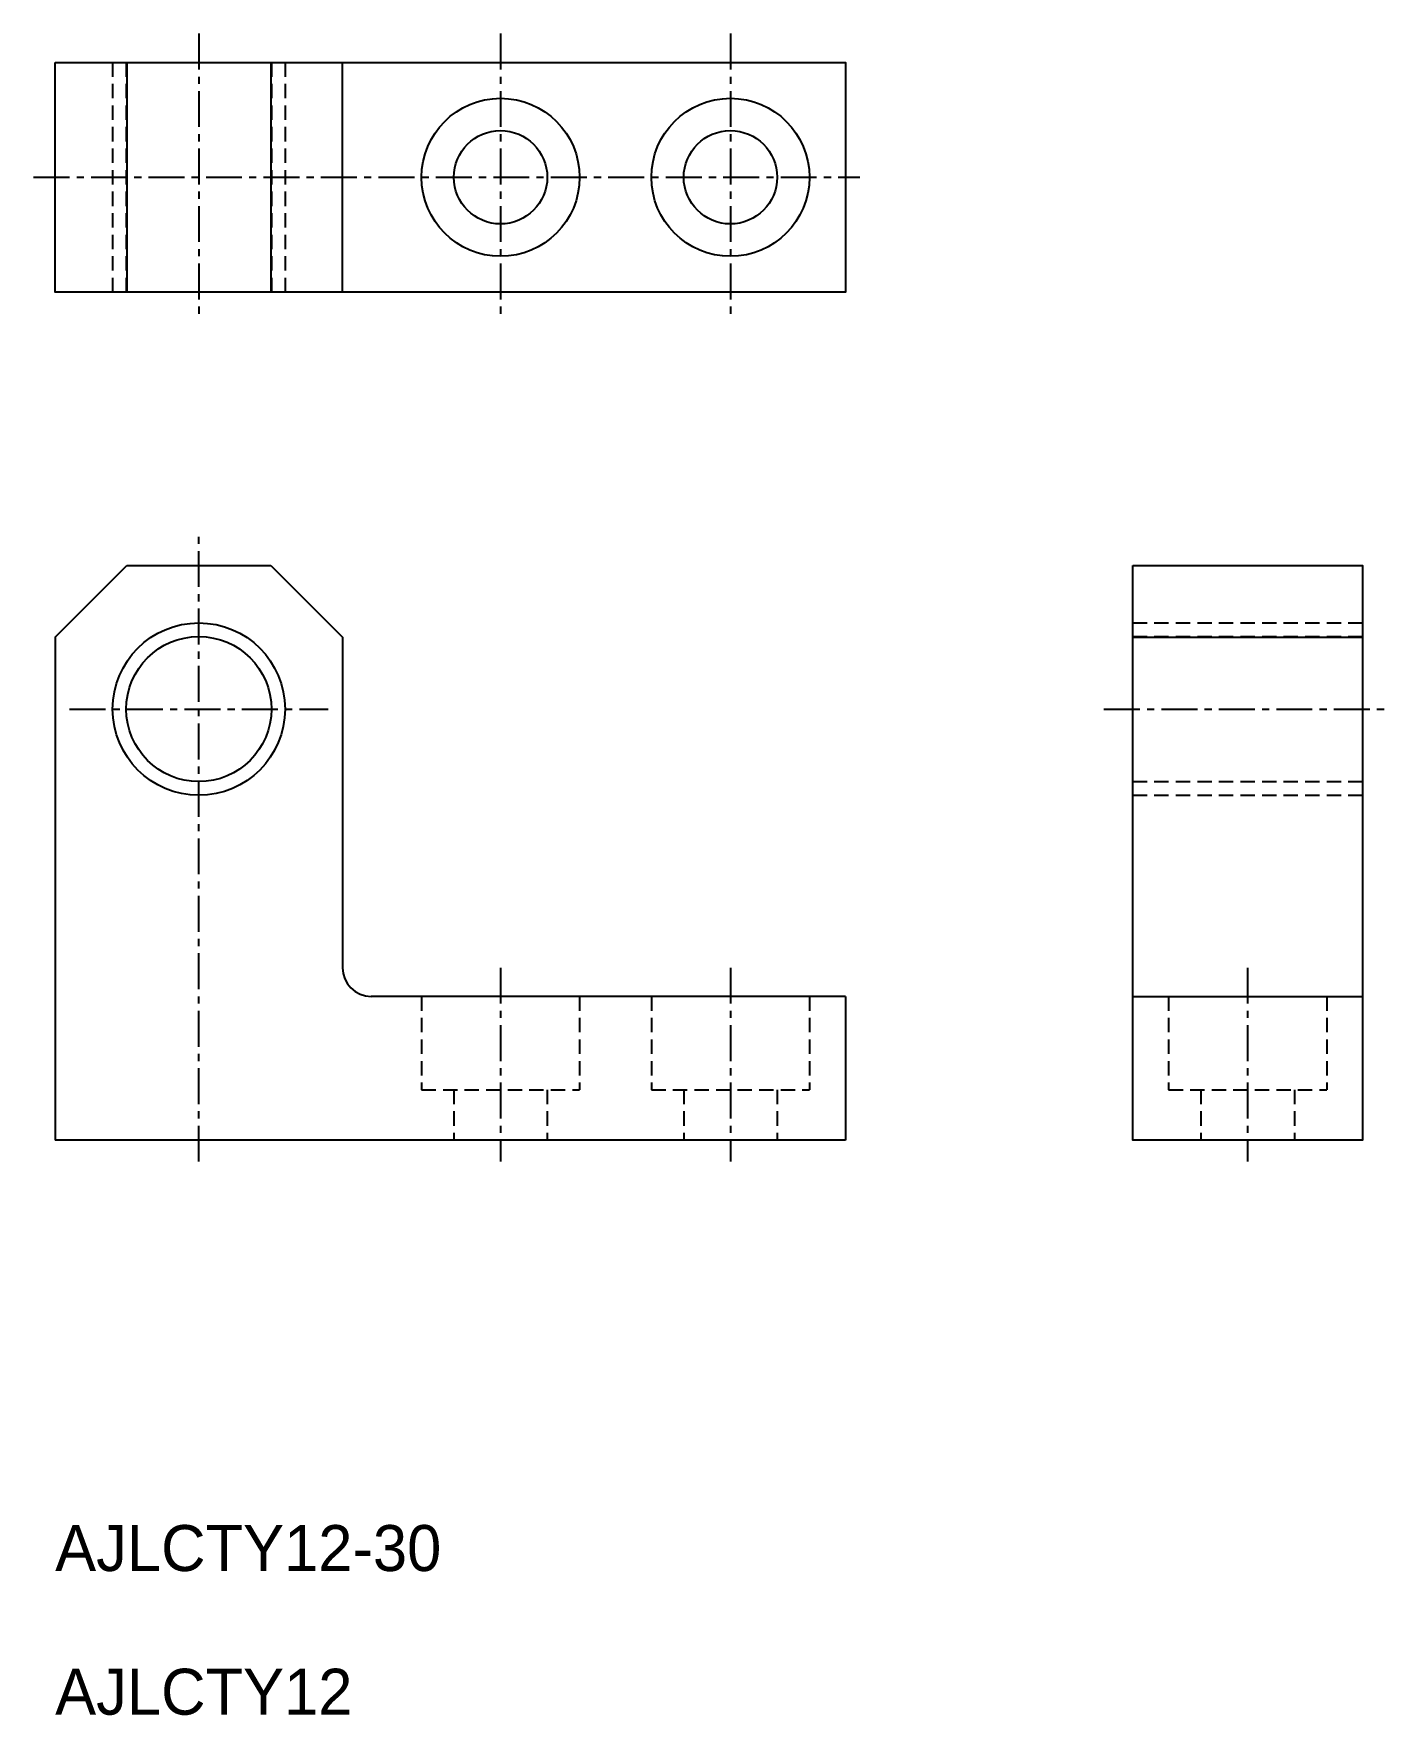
# Model space of a CAD drawing. Extents: x -2087 to -1993, y -1161 to -1044.
import ezdxf

# ---------------------------------------------------------------- set-up
doc = ezdxf.new("R2010")
doc.units = 0
doc.header["$LTSCALE"] = 2
doc.linetypes.add('CENTER', pattern=[2, 1.25, -0.25, 0.25, -0.25])
doc.linetypes.add('DASHED', pattern=[0.75, 0.5, -0.25])
doc.layers.get('0').update_dxf_attribs({"linetype": 'CONTINUOUS'})
doc.layers.add('CENTER', color=1, linetype='CENTER')

msp = doc.modelspace()

# ---------------------------------------------------------------- linework, layer by layer
at = {"color": 3, "linetype": 'DASHED'}
for p, q in [((-2082, -1046.26), (-2082, -1062.26)), ((-2081.05, -1046.26), (-2081.05, -1062.26)), ((-2070.94, -1046.26), (-2070.94, -1062.26)), ((-2070, -1046.26), (-2070, -1062.26)), ((-2011, -1085.28), (-1995, -1085.28)), ((-2011, -1086.23), (-1995, -1086.23)), ((-2011, -1096.33), (-1995, -1096.33)), ((-2011, -1097.28), (-1995, -1097.28)), ((-2060.5, -1111.28), (-2060.5, -1117.78)), ((-2049.5, -1111.28), (-2049.5, -1117.78)), ((-2044.5, -1111.28), (-2044.5, -1117.78)), ((-2033.5, -1111.28), (-2033.5, -1117.78)), ((-2008.5, -1111.28), (-2008.5, -1117.78)), ((-1997.5, -1111.28), (-1997.5, -1117.78)), ((-2060.5, -1117.78), (-2049.5, -1117.78)), ((-2058.25, -1117.78), (-2058.25, -1121.28)), ((-2051.75, -1117.78), (-2051.75, -1121.28)), ((-2044.5, -1117.78), (-2033.5, -1117.78)), ((-2042.25, -1117.78), (-2042.25, -1121.28)), ((-2035.75, -1117.78), (-2035.75, -1121.28)), ((-2008.5, -1117.78), (-1997.5, -1117.78)), ((-2006.25, -1117.78), (-2006.25, -1121.28)), ((-1999.75, -1117.78), (-1999.75, -1121.28))]:
    msp.add_line(p, q, dxfattribs=at)
at = {"color": 7, "linetype": 'CONTINUOUS'}
for p, q in [((-2081, -1046.26), (-2081, -1062.26)), ((-2071, -1046.26), (-2071, -1062.26)), ((-2066, -1062.26), (-2066, -1046.26)), ((-2086, -1086.28), (-2081, -1081.28)), ((-2081, -1081.28), (-2071, -1081.28)), ((-2071, -1081.28), (-2066, -1086.28)), ((-2086, -1086.28), (-2086, -1121.28)), ((-2066, -1086.28), (-2066, -1109.28)), ((-2011, -1086.28), (-1995, -1086.28)), ((-2031, -1111.28), (-2064, -1111.28)), ((-2031, -1111.28), (-2031, -1121.28)), ((-2011, -1111.28), (-1995, -1111.28)), ((-2031, -1121.28), (-2086, -1121.28))]:
    msp.add_line(p, q, dxfattribs=at)
for points in [[(-2086, -1046.26), (-2031, -1046.26), (-2031, -1062.26), (-2086, -1062.26)], [(-2011, -1081.28), (-1995, -1081.28), (-1995, -1121.28), (-2011, -1121.28)]]:
    msp.add_lwpolyline(points, close=True, dxfattribs=at)
for centre, radius in [((-2055, -1054.26), 5.5), ((-2039, -1054.26), 5.5), ((-2055, -1054.26), 3.25), ((-2039, -1054.26), 3.25), ((-2076, -1091.28), 5.05)]:
    msp.add_circle(centre, radius, dxfattribs=at)
at = {"color": 3, "linetype": 'CONTINUOUS'}
msp.add_circle((-2076, -1091.28), 6, dxfattribs=at)
at = {"color": 7, "linetype": 'CONTINUOUS'}
msp.add_arc((-2064, -1109.28), 2, 180, 270, dxfattribs=at)
at = {"layer": 'CENTER', "color": 1, "linetype": 'CENTER'}
for p, q in [((-2076, -1044.26), (-2076, -1064.26)), ((-2055, -1044.26), (-2055, -1064.26)), ((-2039, -1044.26), (-2039, -1064.26)), ((-2087.5, -1054.26), (-2030, -1054.26)), ((-2076, -1122.78), (-2076, -1079.28)), ((-2085, -1091.28), (-2067, -1091.28)), ((-2013, -1091.28), (-1993, -1091.28)), ((-2055, -1109.28), (-2055, -1122.78)), ((-2039, -1109.28), (-2039, -1122.78)), ((-2003, -1109.28), (-2003, -1122.78))]:
    msp.add_line(p, q, dxfattribs=at)

# ---------------------------------------------------------------- texts
at = {"color": 7, "linetype": 'CONTINUOUS'}
for s, p in [('AJLCTY12-30', (-2086, -1151.28)), ('AJLCTY12', (-2086, -1161.28))]:
    msp.add_text(s, height=3.2, dxfattribs=at).set_placement(p)

doc.saveas('drawing.dxf')
